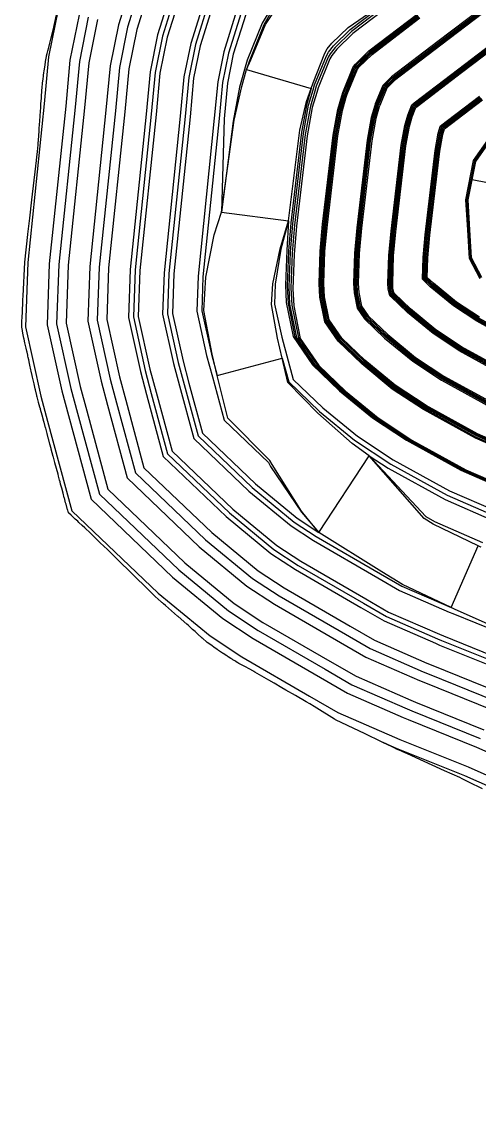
# Model space of a CAD drawing. Extents: x 310187 to 312228, y 6607198 to 6609795.
# Drawn here: x 311361.6 to 311531.3, y 6608523.9 to 6608925.9 of the extents above; entities that cross this region are included whole.
import ezdxf

# ---------------------------------------------------------------- set-up
doc = ezdxf.new("R2010")
doc.units = 0

msp = doc.modelspace()

# ---------------------------------------------------------------- linework, layer by layer
at = {"layer": 'CASTLEHILL', "color": 3}
for points in [[(311403.625, 6608944.559, 420), (311397.444, 6608924.746, 420), (311394.354, 6608909.482, 420), (311392.824, 6608893.127, 420), (311386.805, 6608835.034, 420), (311386.094, 6608814.828, 420), (311391.018, 6608792.513, 420), (311393.403, 6608783.663, 420), (311400.676, 6608756.681, 420), (311427.438, 6608731.114, 420), (311445.1, 6608716.564, 420), (311455.256, 6608709.883, 420), (311479.838, 6608695.629, 420), (311489.201, 6608690.221, 420), (311509.059, 6608681.563, 420), (311510.709, 6608680.843, 420), (311536.009, 6608670.643, 420)], [(311417.635, 6608939.095, 410), (311411.995, 6608921.014, 410), (311409.216, 6608907.289, 410), (311407.754, 6608891.656, 410), (311401.78, 6608833.996, 410), (311401.154, 6608816.202, 410), (311405.593, 6608796.083, 410), (311407.888, 6608787.567, 410), (311414.07, 6608764.633, 410), (311437.403, 6608742.343, 410), (311454.017, 6608728.655, 410), (311463.148, 6608722.649, 410), (311487.353, 6608708.614, 410), (311495.973, 6608703.635, 410), (311515.055, 6608695.314, 410), (311516.513, 6608694.679, 410), (311541.831, 6608684.471, 410)], [(311429.44, 6608934.491, 400), (311424.254, 6608917.87, 400), (311421.738, 6608905.442, 400), (311420.378, 6608890.892, 400), (311414.382, 6608832.723, 400), (311413.842, 6608817.36, 400), (311417.873, 6608799.091, 400), (311420.093, 6608790.856, 400), (311425.355, 6608771.332, 400), (311445.798, 6608751.803, 400), (311461.531, 6608738.842, 400), (311469.797, 6608733.404, 400), (311493.684, 6608719.553, 400), (311501.678, 6608714.936, 400), (311520.107, 6608706.9, 400), (311521.403, 6608706.335, 400), (311538.538, 6608699.427, 400)], [(311537.648, 6608935.14, 340), (311515.9, 6608918.547, 340), (311498.704, 6608905.428, 340), (311495.492, 6608902.288, 340), (311492.681, 6608895.403, 340), (311492.505, 6608894.804, 340), (311491.214, 6608890.405, 340), (311489.672, 6608881.957, 340), (311485.851, 6608849.474, 340), (311485.021, 6608839.979, 340), (311484.633, 6608828.821, 340), (311484.803, 6608825.264, 340), (311485.936, 6608819.674, 340), (311488.682, 6608815.635, 340), (311496.13, 6608808.521, 340), (311506.576, 6608799.915, 340), (311517.202, 6608792.924, 340), (311535.437, 6608782.885, 340)], [(311382.893, 6608928.479, 430), (311379.491, 6608911.675, 430), (311377.894, 6608894.599, 430), (311371.83, 6608836.072, 430), (311371.035, 6608813.453, 430), (311376.443, 6608788.943, 430), (311378.918, 6608779.759, 430), (311387.281, 6608748.729, 430), (311417.474, 6608719.886, 430), (311436.182, 6608704.474, 430), (311447.365, 6608697.117, 430), (311472.324, 6608682.645, 430), (311482.43, 6608676.807, 430), (311503.063, 6608667.811, 430), (311504.905, 6608667.008, 430), (311530.187, 6608656.815, 430), (311547.698, 6608649.126, 430)], [(311441.244, 6608929.888, 390), (311436.514, 6608914.725, 390), (311434.26, 6608903.594, 390), (311433.001, 6608890.128, 390), (311426.985, 6608831.45, 390), (311426.53, 6608818.518, 390), (311430.153, 6608802.099, 390), (311432.297, 6608794.146, 390), (311436.64, 6608778.032, 390), (311453.041, 6608762.364, 390), (311453.875, 6608760.906, 390), (311465.329, 6608743.991, 390), (311471.754, 6608736.473, 390), (311490.44, 6608764.878, 390), (311497.494, 6608760.237, 390), (311518.582, 6608748.627, 390), (311535.964, 6608741.048, 390)], [(311453.288, 6608929.712, 380), (311450.785, 6608925.305, 380), (311445.226, 6608911.695, 380), (311442.285, 6608901.671, 380), (311439.98, 6608889.04, 380), (311435.676, 6608855.2, 380), (311460.482, 6608852.084, 380), (311459.834, 6608841.125, 380), (311459.386, 6608828.247, 380), (311459.699, 6608821.697, 380), (311462.238, 6608809.17, 380), (311469.39, 6608798.654, 380), (311479.467, 6608789.027, 380), (311491.692, 6608778.956, 380), (311504.3, 6608770.662, 380), (311524.442, 6608759.573, 380), (311541.129, 6608752.297, 380)], [(311545.787, 6608764.463, 360), (311529.802, 6608771.433, 360), (311510.614, 6608781.997, 360), (311498.997, 6608789.64, 360), (311487.662, 6608798.978, 360), (311478.899, 6608807.349, 360), (311473.95, 6608814.626, 360), (311472.114, 6608823.685, 360), (311471.872, 6608828.738, 360), (311472.29, 6608840.756, 360), (311473.166, 6608850.774, 360), (311477.057, 6608883.848, 360), (311478.792, 6608893.353, 360), (311480.271, 6608898.394, 360), (311480.63, 6608899.619, 360), (311484.519, 6608909.141, 360), (311485.325, 6608910.178, 360), (311490.348, 6608915.09, 360), (311508.166, 6608928.684, 360)], [(311541.071, 6608794.338, 320), (311523.791, 6608803.852, 320), (311514.155, 6608810.191, 320), (311504.598, 6608818.063, 320), (311498.465, 6608823.922, 320), (311497.922, 6608824.722, 320), (311497.492, 6608826.844, 320), (311497.393, 6608828.903, 320), (311497.751, 6608839.202, 320), (311498.535, 6608848.174, 320), (311502.288, 6608880.066, 320), (311503.637, 6608887.458, 320), (311504.731, 6608891.187, 320), (311506.296, 6608895.02, 320), (311507.059, 6608895.765, 320), (311523.633, 6608908.411, 320), (311544.568, 6608924.383, 320)], [(311546.705, 6608805.79, 300), (311530.379, 6608814.779, 300), (311521.733, 6608820.466, 300), (311513.067, 6608827.606, 300), (311510.201, 6608830.344, 300), (311510.482, 6608838.425, 300), (311511.22, 6608846.873, 300), (311514.903, 6608878.174, 300), (311516.059, 6608884.511, 300), (311516.781, 6608886.971, 300), (311516.885, 6608887.226, 300), (311531.367, 6608898.274, 300)], [(311531.615, 6608830.56, 280), (311527.634, 6608838.122, 280), (311527, 6608848.656, 280), (311526.283, 6608859.88, 280), (311529.137, 6608874.434, 280), (311535.325, 6608883.257, 280)]]:
    msp.add_polyline3d(points, dxfattribs=at)
at = {"layer": 'CASTLEHILL', "color": 23}
for points in [[(311406.894, 6608943.284, 415), (311400.84, 6608923.875, 415), (311397.822, 6608908.971, 415), (311396.308, 6608892.784, 415), (311390.299, 6608834.792, 415), (311389.609, 6608815.148, 415), (311394.419, 6608793.346, 415), (311396.784, 6608784.574, 415), (311403.801, 6608758.536, 415), (311429.764, 6608733.735, 415), (311447.181, 6608719.386, 415), (311457.098, 6608712.862, 415), (311481.592, 6608698.66, 415), (311490.782, 6608693.351, 415), (311510.458, 6608684.772, 415), (311512.063, 6608684.072, 415), (311537.368, 6608673.87, 415)], [(311419.335, 6608938.432, 405), (311413.76, 6608920.562, 405), (311411.019, 6608907.023, 405), (311409.572, 6608891.546, 405), (311403.594, 6608833.813, 405), (311402.981, 6608816.369, 405), (311407.361, 6608796.516, 405), (311409.646, 6608788.041, 405), (311415.695, 6608765.597, 405), (311438.611, 6608743.705, 405), (311455.099, 6608730.122, 405), (311464.105, 6608724.197, 405), (311488.264, 6608710.189, 405), (311496.794, 6608705.262, 405), (311515.782, 6608696.982, 405), (311517.217, 6608696.357, 405), (311542.537, 6608686.149, 405)], [(311541.948, 6608752.396, 370), (311525.31, 6608759.651, 370), (311505.233, 6608770.704, 370), (311492.694, 6608778.953, 370), (311480.53, 6608788.974, 370), (311470.543, 6608798.515, 370), (311463.542, 6608808.808, 370), (311461.051, 6608821.097, 370), (311460.743, 6608827.545, 370), (311461.189, 6608840.364, 370), (311462.107, 6608850.869, 370), (311466.063, 6608884.494, 370), (311467.977, 6608894.982, 370), (311469.632, 6608900.621, 370), (311470.163, 6608902.43, 370), (311474.589, 6608913.269, 370), (311475.346, 6608914.601, 370), (311477.2, 6608916.987, 370), (311483.322, 6608922.973, 370), (311501.719, 6608937.009, 370)], [(311502.229, 6608936.311, 365), (311483.854, 6608922.291, 365), (311477.773, 6608916.345, 365), (311475.956, 6608914.007, 365), (311475.229, 6608912.727, 365), (311470.821, 6608901.936, 365), (311470.297, 6608900.147, 365), (311468.649, 6608894.53, 365), (311466.742, 6608884.079, 365), (311462.788, 6608850.474, 365), (311461.871, 6608839.987, 365), (311461.426, 6608827.197, 365), (311461.732, 6608820.801, 365), (311464.198, 6608808.631, 365), (311471.124, 6608798.449, 365), (311481.066, 6608788.951, 365), (311493.199, 6608778.956, 365), (311505.705, 6608770.729, 365), (311525.749, 6608759.693, 365), (311542.363, 6608752.449, 365)], [(311431.139, 6608933.829, 395), (311426.019, 6608917.417, 395), (311423.541, 6608905.176, 395), (311422.195, 6608890.782, 395), (311416.197, 6608832.54, 395), (311415.669, 6608817.527, 395), (311419.641, 6608799.524, 395), (311421.85, 6608791.33, 395), (311426.98, 6608772.297, 395), (311447.007, 6608753.165, 395), (311462.612, 6608740.309, 395), (311470.754, 6608734.953, 395), (311494.596, 6608721.129, 395), (311502.499, 6608716.563, 395), (311520.834, 6608708.569, 395), (311530.826, 6608731.485, 395), (311531.779, 6608731.07, 395)], [(311535.63, 6608783.278, 335), (311517.428, 6608793.299, 335), (311506.836, 6608800.268, 335), (311496.421, 6608808.848, 335), (311489.018, 6608815.92, 335), (311486.347, 6608819.847, 335), (311485.238, 6608825.318, 335), (311485.071, 6608828.823, 335), (311485.458, 6608839.952, 335), (311486.286, 6608849.429, 335), (311490.105, 6608881.892, 335), (311491.64, 6608890.304, 335), (311492.925, 6608894.681, 335), (311493.094, 6608895.259, 335), (311495.863, 6608902.038, 335), (311498.99, 6608905.096, 335), (311516.165, 6608918.199, 335), (311537.885, 6608934.771, 335)], [(311535.823, 6608783.671, 330), (311517.654, 6608793.674, 330), (311507.096, 6608800.62, 330), (311496.711, 6608809.175, 330), (311489.354, 6608816.204, 330), (311486.758, 6608820.02, 330), (311485.673, 6608825.372, 330), (311485.508, 6608828.826, 330), (311485.894, 6608839.925, 330), (311486.721, 6608849.385, 330), (311490.538, 6608881.827, 330), (311492.067, 6608890.203, 330), (311493.344, 6608894.558, 330), (311493.507, 6608895.114, 330), (311496.234, 6608901.789, 330), (311499.277, 6608904.765, 330), (311516.43, 6608917.852, 330), (311538.122, 6608934.402, 330)], [(311536.017, 6608784.064, 325), (311517.88, 6608794.049, 325), (311507.356, 6608800.973, 325), (311497.002, 6608809.503, 325), (311489.689, 6608816.488, 325), (311487.169, 6608820.193, 325), (311486.109, 6608825.427, 325), (311485.946, 6608828.829, 325), (311486.331, 6608839.899, 325), (311487.156, 6608849.34, 325), (311490.971, 6608881.762, 325), (311492.493, 6608890.102, 325), (311493.764, 6608894.435, 325), (311493.921, 6608894.969, 325), (311496.605, 6608901.54, 325), (311499.564, 6608904.433, 325), (311516.696, 6608917.504, 325), (311538.36, 6608934.032, 325)], [(311386.289, 6608927.608, 425), (311382.96, 6608911.164, 425), (311381.379, 6608894.255, 425), (311375.325, 6608835.83, 425), (311374.549, 6608813.774, 425), (311379.844, 6608789.776, 425), (311382.299, 6608780.67, 425), (311390.407, 6608750.585, 425), (311419.799, 6608722.506, 425), (311438.263, 6608707.295, 425), (311449.207, 6608700.096, 425), (311474.077, 6608685.675, 425), (311484.01, 6608679.938, 425), (311504.462, 6608671.02, 425), (311506.259, 6608670.236, 425), (311531.546, 6608660.042, 425)], [(311442.943, 6608929.225, 385), (311438.279, 6608914.273, 385), (311436.063, 6608903.328, 385), (311434.818, 6608890.018, 385), (311428.8, 6608831.266, 385), (311428.357, 6608818.685, 385), (311431.921, 6608802.532, 385), (311434.054, 6608794.619, 385), (311458.193, 6608801.125, 385), (311460.585, 6608792.248, 385), (311472.007, 6608781.337, 385), (311484.987, 6608770.644, 385), (311498.435, 6608761.797, 385), (311519.386, 6608750.262, 385), (311536.669, 6608742.727, 385)], [(311453.893, 6608929.114, 375), (311451.419, 6608924.759, 375), (311445.879, 6608911.196, 375), (311444.981, 6608908.135, 375), (311468.97, 6608901.097, 375), (311467.309, 6608895.436, 375), (311465.389, 6608884.912, 375), (311461.43, 6608851.267, 375), (311460.511, 6608840.744, 375), (311460.064, 6608827.895, 375), (311460.374, 6608821.397, 375), (311462.889, 6608808.988, 375), (311469.966, 6608798.584, 375), (311479.998, 6608789, 375), (311492.192, 6608778.954, 375), (311504.766, 6608770.682, 375), (311524.875, 6608759.611, 375), (311541.538, 6608752.346, 375)], [(311545.956, 6608764.867, 355), (311529.996, 6608771.826, 355), (311510.84, 6608782.372, 355), (311499.257, 6608789.992, 355), (311487.952, 6608799.305, 355), (311479.235, 6608807.633, 355), (311474.361, 6608814.799, 355), (311472.549, 6608823.739, 355), (311472.31, 6608828.741, 355), (311472.727, 6608840.729, 355), (311473.601, 6608850.729, 355), (311477.49, 6608883.783, 355), (311479.218, 6608893.252, 355), (311480.69, 6608898.27, 355), (311481.044, 6608899.475, 355), (311484.902, 6608908.92, 355), (311485.652, 6608909.886, 355), (311490.635, 6608914.758, 355), (311508.431, 6608928.336, 355)], [(311546.125, 6608765.27, 350), (311530.189, 6608772.219, 350), (311511.066, 6608782.747, 350), (311499.517, 6608790.345, 350), (311488.243, 6608799.633, 350), (311479.57, 6608807.917, 350), (311474.772, 6608814.972, 350), (311472.985, 6608823.793, 350), (311472.748, 6608828.743, 350), (311473.164, 6608840.703, 350), (311474.036, 6608850.685, 350), (311477.923, 6608883.718, 350), (311479.644, 6608893.15, 350), (311481.11, 6608898.147, 350), (311481.457, 6608899.33, 350), (311485.284, 6608908.699, 350), (311485.979, 6608909.594, 350), (311490.922, 6608914.427, 350), (311508.697, 6608927.988, 350)], [(311546.295, 6608765.674, 345), (311530.382, 6608772.612, 345), (311511.292, 6608783.122, 345), (311499.777, 6608790.697, 345), (311488.533, 6608799.96, 345), (311479.906, 6608808.202, 345), (311475.183, 6608815.145, 345), (311473.42, 6608823.847, 345), (311473.186, 6608828.746, 345), (311473.601, 6608840.676, 345), (311474.472, 6608850.64, 345), (311478.356, 6608883.654, 345), (311480.07, 6608893.049, 345), (311481.53, 6608898.024, 345), (311481.871, 6608899.185, 345), (311485.666, 6608908.478, 345), (311486.306, 6608909.302, 345), (311491.208, 6608914.095, 345), (311508.962, 6608927.64, 345)], [(311541.264, 6608794.731, 315), (311524.017, 6608804.226, 315), (311514.415, 6608810.543, 315), (311504.889, 6608818.391, 315), (311498.801, 6608824.206, 315), (311498.333, 6608824.895, 315), (311497.927, 6608826.898, 315), (311497.831, 6608828.906, 315), (311498.188, 6608839.175, 315), (311498.971, 6608848.129, 315), (311502.721, 6608880.001, 315), (311504.063, 6608887.357, 315), (311505.144, 6608891.042, 315), (311506.667, 6608894.771, 315), (311507.345, 6608895.434, 315), (311523.898, 6608908.063, 315), (311544.806, 6608924.014, 315)], [(311541.458, 6608795.124, 310), (311524.243, 6608804.601, 310), (311514.675, 6608810.896, 310), (311505.179, 6608818.718, 310), (311499.137, 6608824.491, 310), (311498.744, 6608825.068, 310), (311498.362, 6608826.952, 310), (311498.269, 6608828.909, 310), (311498.625, 6608839.148, 310), (311499.406, 6608848.084, 310), (311503.153, 6608879.936, 310), (311504.489, 6608887.256, 310), (311505.558, 6608890.898, 310), (311507.038, 6608894.521, 310), (311507.632, 6608895.102, 310), (311524.164, 6608907.715, 310), (311545.043, 6608923.645, 310)], [(311541.651, 6608795.517, 305), (311524.469, 6608804.976, 305), (311514.935, 6608811.248, 305), (311505.47, 6608819.046, 305), (311499.472, 6608824.775, 305), (311499.155, 6608825.241, 305), (311498.798, 6608827.006, 305), (311498.707, 6608828.912, 305), (311499.062, 6608839.122, 305), (311499.841, 6608848.04, 305), (311503.586, 6608879.871, 305), (311504.915, 6608887.155, 305), (311505.971, 6608890.753, 305), (311507.408, 6608894.272, 305), (311507.919, 6608894.771, 305), (311524.429, 6608907.367, 305), (311545.281, 6608923.276, 305)], [(311546.899, 6608806.183, 295), (311530.605, 6608815.154, 295), (311521.993, 6608820.819, 295), (311513.357, 6608827.933, 295), (311510.645, 6608830.525, 295), (311510.919, 6608838.398, 295), (311511.655, 6608846.829, 295), (311515.336, 6608878.11, 295), (311516.485, 6608884.41, 295), (311517.194, 6608886.826, 295), (311517.245, 6608886.95, 295), (311531.632, 6608897.926, 295)], [(311547.092, 6608806.576, 290), (311530.831, 6608815.529, 290), (311522.253, 6608821.171, 290), (311513.648, 6608828.261, 290), (311511.089, 6608830.706, 290), (311511.355, 6608838.371, 290), (311512.091, 6608846.784, 290), (311515.769, 6608878.045, 290), (311516.912, 6608884.309, 290), (311517.606, 6608886.675, 290), (311531.897, 6608897.579, 290)], [(311547.285, 6608806.969, 285), (311531.057, 6608815.903, 285), (311522.513, 6608821.524, 285), (311513.938, 6608828.588, 285), (311511.533, 6608830.886, 285), (311511.792, 6608838.345, 285), (311512.526, 6608846.74, 285), (311516.201, 6608877.98, 285), (311517.338, 6608884.208, 285), (311517.985, 6608886.414, 285), (311532.163, 6608897.231, 285)], [(311531.961, 6608830.843, 275), (311528.065, 6608838.243, 275), (311527.437, 6608848.683, 275), (311526.724, 6608859.851, 275), (311529.548, 6608874.258, 275), (311535.652, 6608882.962, 275)], [(311553.145, 6608862.4, 270), (311528.612, 6608867.21, 270), (311529.959, 6608874.083, 270), (311535.979, 6608882.666, 270)], [(311495.426, 6608658.594, 435), (311498.466, 6608657.268, 435), (311500.455, 6608656.401, 435), (311525.724, 6608646.214, 435), (311542.874, 6608638.683, 435), (311565.005, 6608627.949, 435), (311570.031, 6608625.212, 435), (311558.074, 6608603.256, 435), (311558.89, 6608602.812, 435), (311578.864, 6608593.082, 435), (311581.589, 6608591.708, 435), (311588.854, 6608588.125, 435), (311607.285, 6608579.035, 435), (311608.104, 6608578.631, 435), (311620.381, 6608571.991, 435), (311626.372, 6608569.015, 435), (311640.234, 6608557.01, 435), (311645.174, 6608552.823, 435), (311653.496, 6608545.769, 435), (311661.658, 6608538.852, 435), (311671.18, 6608530.218, 435), (311678.008, 6608522.869, 435)]]:
    msp.add_polyline3d(points, dxfattribs=at)
at = {"layer": 'CASTLEHILL', "color": 4}
for points in [[(311410.164, 6608942.009, 410), (311404.235, 6608923.005, 410), (311401.29, 6608908.459, 410), (311399.793, 6608892.441, 410), (311393.794, 6608834.549, 410), (311393.123, 6608815.469, 410), (311397.821, 6608794.179, 410), (311400.164, 6608785.485, 410), (311406.927, 6608760.392, 410), (311432.089, 6608736.355, 410), (311449.262, 6608722.208, 410), (311458.94, 6608715.841, 410), (311483.346, 6608701.69, 410), (311492.362, 6608696.482, 410), (311511.858, 6608687.981, 410), (311513.418, 6608687.301, 410), (311538.726, 6608677.097, 410)], [(311421.034, 6608937.769, 400), (311415.525, 6608920.109, 400), (311412.822, 6608906.757, 400), (311411.389, 6608891.436, 400), (311405.409, 6608833.629, 400), (311404.808, 6608816.535, 400), (311409.129, 6608796.949, 400), (311411.403, 6608788.514, 400), (311417.319, 6608766.562, 400), (311439.82, 6608745.067, 400), (311456.181, 6608731.589, 400), (311465.062, 6608725.746, 400), (311489.176, 6608711.764, 400), (311497.616, 6608706.889, 400), (311516.51, 6608698.651, 400), (311517.921, 6608698.035, 400), (311543.244, 6608687.826, 400)], [(311502.762, 6608935.572, 360), (311484.408, 6608921.569, 360), (311478.368, 6608915.662, 360), (311476.589, 6608913.373, 360), (311475.891, 6608912.145, 360), (311471.503, 6608901.4, 360), (311470.984, 6608899.634, 360), (311469.343, 6608894.039, 360), (311467.442, 6608883.623, 360), (311463.491, 6608850.039, 360), (311462.576, 6608839.57, 360), (311462.132, 6608826.81, 360), (311462.435, 6608820.465, 360), (311464.877, 6608808.414, 360), (311471.727, 6608798.343, 360), (311481.624, 6608788.888, 360), (311493.727, 6608778.918, 360), (311506.198, 6608770.713, 360), (311526.21, 6608759.696, 360), (311542.8, 6608752.462, 360)], [(311432.839, 6608933.166, 390), (311427.784, 6608916.964, 390), (311425.344, 6608904.91, 390), (311424.013, 6608890.672, 390), (311418.011, 6608832.356, 390), (311417.496, 6608817.693, 390), (311421.409, 6608799.957, 390), (311423.607, 6608791.804, 390), (311428.604, 6608773.262, 390), (311448.215, 6608754.527, 390), (311463.694, 6608741.775, 390), (311471.754, 6608736.473, 390), (311490.44, 6608764.878, 390), (311511.471, 6608742.353, 390), (311514.605, 6608740.543, 390), (311532.483, 6608732.748, 390)], [(311538.597, 6608933.663, 320), (311516.961, 6608917.156, 320), (311499.85, 6608904.102, 320), (311496.975, 6608901.29, 320), (311494.334, 6608894.825, 320), (311494.184, 6608894.311, 320), (311492.919, 6608890.001, 320), (311491.404, 6608881.697, 320), (311487.591, 6608849.295, 320), (311486.768, 6608839.872, 320), (311486.384, 6608828.832, 320), (311486.544, 6608825.481, 320), (311487.581, 6608820.366, 320), (311490.025, 6608816.773, 320), (311497.292, 6608809.83, 320), (311507.616, 6608801.325, 320), (311518.106, 6608794.424, 320), (311536.21, 6608784.457, 320)], [(311375.134, 6608930.469, 430), (311371.566, 6608912.845, 430), (311369.933, 6608895.384, 430), (311363.844, 6608836.625, 430), (311363.004, 6608812.72, 430), (311368.671, 6608787.039, 430), (311371.194, 6608777.677, 430), (311380.139, 6608744.488, 430), (311412.16, 6608713.898, 430), (311431.427, 6608698.026, 430), (311443.157, 6608690.309, 430), (311468.317, 6608675.721, 430), (311478.819, 6608669.654, 430), (311499.866, 6608660.478, 430), (311501.81, 6608659.63, 430), (311527.083, 6608649.441, 430), (311544.343, 6608641.862, 430)], [(311444.643, 6608928.562, 380), (311440.044, 6608913.82, 380), (311437.866, 6608903.062, 380), (311436.636, 6608889.908, 380), (311435.676, 6608855.2, 380), (311460.482, 6608852.084, 380), (311457.722, 6608841.566, 380), (311455.541, 6608828.565, 380), (311455.28, 6608821.142, 380), (311457.978, 6608808.915, 380), (311462.21, 6608793.213, 380), (311473.215, 6608782.699, 380), (311486.068, 6608772.111, 380), (311499.375, 6608763.357, 380), (311520.191, 6608751.897, 380), (311537.373, 6608744.405, 380)], [(311546.464, 6608766.077, 340), (311530.576, 6608773.005, 340), (311511.518, 6608783.497, 340), (311500.037, 6608791.05, 340), (311488.824, 6608800.288, 340), (311480.242, 6608808.486, 340), (311475.595, 6608815.318, 340), (311473.855, 6608823.901, 340), (311473.624, 6608828.749, 340), (311474.038, 6608840.649, 340), (311474.907, 6608850.595, 340), (311478.789, 6608883.589, 340), (311480.497, 6608892.948, 340), (311481.95, 6608897.901, 340), (311482.284, 6608899.041, 340), (311486.049, 6608908.257, 340), (311486.634, 6608909.01, 340), (311491.495, 6608913.764, 340), (311509.227, 6608927.293, 340)], [(311389.684, 6608926.737, 420), (311386.428, 6608910.652, 420), (311384.863, 6608893.912, 420), (311378.819, 6608835.587, 420), (311378.063, 6608814.095, 420), (311383.246, 6608790.609, 420), (311385.679, 6608781.581, 420), (311393.533, 6608752.44, 420), (311422.125, 6608725.127, 420), (311440.344, 6608710.117, 420), (311451.048, 6608703.075, 420), (311475.831, 6608688.705, 420), (311485.59, 6608683.068, 420), (311505.862, 6608674.229, 420), (311507.614, 6608673.465, 420), (311532.905, 6608663.269, 420)], [(311541.844, 6608795.909, 300), (311524.695, 6608805.351, 300), (311515.195, 6608811.601, 300), (311505.761, 6608819.373, 300), (311499.808, 6608825.059, 300), (311499.566, 6608825.414, 300), (311499.233, 6608827.06, 300), (311499.144, 6608828.915, 300), (311499.498, 6608839.095, 300), (311500.276, 6608847.995, 300), (311504.019, 6608879.806, 300), (311505.342, 6608887.054, 300), (311506.384, 6608890.608, 300), (311507.779, 6608894.022, 300), (311508.205, 6608894.439, 300), (311524.694, 6608907.02, 300), (311545.518, 6608922.907, 300)], [(311531.283, 6608816.278, 280), (311522.773, 6608821.876, 280), (311514.229, 6608828.916, 280), (311511.977, 6608831.067, 280), (311512.229, 6608838.318, 280), (311512.961, 6608846.695, 280), (311516.634, 6608877.915, 280), (311517.764, 6608884.106, 280), (311518.365, 6608886.154, 280), (311532.428, 6608896.883, 280)]]:
    msp.add_polyline3d(points, dxfattribs=at)
at = {"layer": 'CASTLEHILL', "color": 2}
for points in [[(311531.764, 6608731.035, 395.104), (311530.826, 6608731.485, 395), (311514.088, 6608739.52, 393.143), (311510.839, 6608741.558, 392.76), (311490.44, 6608764.878, 390), (311484.074, 6608769.407, 389.217), (311471.397, 6608780.65, 387.523), (311460.283, 6608792.069, 385.929), (311458.193, 6608801.125, 385), (311456.481, 6608808.548, 384.234), (311454.197, 6608821.043, 382.963), (311454.742, 6608828.646, 382.201), (311457.41, 6608841.633, 380.875), (311460.482, 6608852.084, 380), (311464.735, 6608885.695, 376.612), (311467.158, 6608896.251, 375.541), (311468.97, 6608901.097, 375), (311469.705, 6608903.236, 374.809), (311474.01, 6608914.293, 373.634), (311474.838, 6608915.809, 373.477), (311476.622, 6608917.903, 373.171), (311482.665, 6608923.779, 372.311), (311501.719, 6608937.009, 370)], [(311538.995, 6608700.438, 396.955), (311522.092, 6608707.979, 395.104), (311520.834, 6608708.569, 395), (311502.804, 6608717.167, 393.143), (311495.109, 6608721.774, 392.76), (311471.754, 6608736.473, 390), (311465.338, 6608744.338, 389.217), (311454.454, 6608761.579, 387.523), (311453.632, 6608763.102, 387.413), (311437.963, 6608778.817, 385.929), (311434.054, 6608794.619, 385), (311432.192, 6608802.599, 384.234), (311429.101, 6608818.753, 382.963), (311429.815, 6608831.164, 382.201), (311432.942, 6608846.884, 380.875), (311435.676, 6608855.2, 380), (311440.408, 6608889.363, 376.612), (311443.169, 6608901.907, 375.541), (311444.981, 6608908.135, 375), (311446.488, 6608911.787, 374.809), (311452.009, 6608924.86, 373.634), (311454.652, 6608928.972, 373.477)], [(311532.179, 6608831.022, 271.836), (311528.357, 6608838.324, 271.611), (311527.777, 6608848.705, 271.105), (311527.136, 6608859.825, 270.31), (311528.612, 6608867.21, 270), (311529.973, 6608874.077, 269.83), (311536.004, 6608882.644, 269.624)]]:
    msp.add_polyline3d(points, dxfattribs=at)
at = {"layer": 'CASTLEHILL', "color": 7}
msp.add_polyline3d([(311532.484, 6608641.334, 437.5), (311527.408, 6608643.837, 437.142), (311525.403, 6608644.826, 437), (311525.185, 6608644.934, 436.984), (311524.86, 6608645.082, 436.961), (311523.984, 6608645.482, 436.899), (311518.384, 6608648.04, 436.5), (311513.729, 6608650.151, 436.19), (311510.765, 6608651.489, 436), (311504.571, 6608654.282, 435.609), (311502.901, 6608655.037, 435.5), (311502.393, 6608655.266, 435.468), (311500.362, 6608656.18, 435.342), (311500.229, 6608656.245, 435.333), (311498.405, 6608657.128, 435.218), (311497.811, 6608657.416, 435.18), (311495.211, 6608658.687, 435), (311488.69, 6608661.83, 434.609), (311486.845, 6608662.717, 434.5), (311477.955, 6608666.968, 434.01), (311477.768, 6608667.057, 434), (311477.558, 6608667.157, 433.989), (311470.956, 6608671.252, 433.642), (311470.018, 6608671.835, 433.59), (311468.36, 6608672.866, 433.5), (311467.089, 6608673.6, 433.5), (311463.094, 6608675.917, 433.5), (311459.541, 6608677.976, 433.5), (311458.034, 6608678.85, 433.5), (311455.172, 6608680.51, 433.5), (311453.207, 6608681.649, 433.5), (311448.032, 6608684.649, 433.5), (311447.708, 6608684.837, 433.5), (311447.473, 6608684.974, 433.5), (311447.253, 6608685.101, 433.5), (311446.19, 6608685.718, 433.5), (311444.323, 6608686.682, 433.646), (311443.616, 6608687.047, 433.701), (311442.111, 6608687.837, 433.804), (311441.75, 6608688.033, 433.819), (311441.523, 6608688.173, 433.831), (311440.941, 6608688.529, 433.863), (311440.564, 6608688.767, 433.875), (311439.914, 6608689.182, 433.89), (311439.583, 6608689.394, 433.897), (311439.152, 6608689.67, 433.906), (311438.105, 6608690.34, 433.928), (311437.894, 6608690.479, 433.929), (311437.638, 6608690.649, 433.927), (311436.253, 6608691.553, 433.935), (311436.031, 6608691.706, 433.926), (311434.61, 6608692.654, 433.911), (311434.359, 6608692.828, 433.9), (311434.052, 6608693.046, 433.881), (311432.832, 6608693.906, 433.813), (311432.211, 6608694.345, 433.776), (311431.365, 6608694.948, 433.721), (311430.391, 6608695.662, 433.633), (311429.933, 6608696, 433.59), (311428.903, 6608696.93, 433.5), (311428.592, 6608697.201, 433.484), (311428.513, 6608697.272, 433.477), (311426.756, 6608698.838, 433.347), (311425.872, 6608699.643, 433.261), (311424.962, 6608700.467, 433.18), (311423.388, 6608701.927, 433), (311422.778, 6608702.453, 432.974), (311419.616, 6608705.217, 432.8), (311419.389, 6608705.414, 432.788), (311414.922, 6608709.311, 432.549), (311414.202, 6608709.948, 432.5), (311413.762, 6608710.327, 432.482), (311413.59, 6608710.474, 432.476), (311413.29, 6608710.73, 432.466), (311411.053, 6608712.651, 432.38), (311407.71, 6608715.979, 432.24), (311403.542, 6608720.102, 432.096), (311402.424, 6608721.212, 432.052), (311400.734, 6608722.877, 432), (311398.98, 6608724.603, 431.948), (311398.742, 6608724.836, 431.942), (311396.364, 6608727.174, 431.874), (311394.567, 6608728.94, 431.823), (311393.343, 6608730.141, 431.789), (311390.732, 6608732.641, 431.784), (311386.552, 6608736.644, 431.774), (311385.48, 6608737.64, 431.803), (311384.955, 6608738.143, 431.801), (311383.965, 6608739.061, 431.831), (311382.771, 6608740.165, 431.868), (311382.352, 6608740.561, 431.872), (311381.431, 6608741.412, 431.902), (311380.051, 6608742.688, 431.946), (311379.865, 6608742.863, 431.949), (311378.902, 6608743.754, 431.979), (311378.632, 6608744.733, 431.987), (311378.618, 6608744.786, 431.986), (311378.608, 6608744.824, 431.986), (311378.038, 6608746.909, 431.998), (311378.036, 6608746.914, 431.998), (311377.883, 6608747.477, 432), (311377.4, 6608749.244, 432.01), (311377.387, 6608749.291, 432.01), (311376.913, 6608751.044, 432.012), (311376.441, 6608752.804, 432.009), (311376.431, 6608752.84, 432.009), (311376.027, 6608754.351, 432.004), (311375.791, 6608755.239, 432), (311375.62, 6608755.88, 431.998), (311375.618, 6608755.885, 431.998), (311375.227, 6608757.35, 431.992), (311375.055, 6608757.996, 431.99), (311375.044, 6608758.037, 431.99), (311374.488, 6608760.127, 431.98), (311374.466, 6608760.211, 431.979), (311373.912, 6608762.291, 431.969), (311373.876, 6608762.428, 431.969), (311373.357, 6608764.38, 431.959), (311373.305, 6608764.573, 431.958), (311372.924, 6608766.003, 431.953), (311372.558, 6608767.374, 431.948), (311372.501, 6608767.585, 431.949), (311372.068, 6608769.194, 431.947), (311371.646, 6608770.763, 431.947), (311371.573, 6608771.028, 431.948), (311371.012, 6608773.1, 431.952), (311370.478, 6608775.068, 431.957), (311370.428, 6608775.248, 431.959), (311369.863, 6608777.318, 431.969), (311369.82, 6608777.474, 431.97), (311369.774, 6608777.639, 431.972), (311369.162, 6608779.88, 431.983), (311369.141, 6608779.954, 431.985), (311368.567, 6608782.044, 432), (311368.507, 6608782.258, 432.003), (311368.503, 6608782.271, 432.003), (311368.326, 6608782.908, 432.011), (311367.84, 6608784.652, 432.033), (311367.799, 6608784.801, 432.034), (311367.268, 6608786.695, 432.062), (311367.222, 6608786.893, 432.065), (311367.153, 6608787.205, 432.066), (311366.665, 6608789.334, 432.091), (311366.569, 6608789.764, 432.092), (311366.151, 6608791.593, 432.112), (311366.038, 6608792.101, 432.114), (311365.607, 6608794.002, 432.13), (311365.464, 6608794.645, 432.132), (311365.107, 6608796.234, 432.141), (311364.978, 6608796.814, 432.141), (311364.598, 6608798.524, 432.146), (311364.461, 6608799.148, 432.145), (311364.174, 6608800.448, 432.144), (311363.974, 6608801.362, 432.142), (311363.882, 6608801.785, 432.141), (311363.798, 6608802.171, 432.139), (311363.556, 6608803.283, 432.134), (311363.476, 6608803.657, 432.131), (311363.229, 6608804.801, 432.123), (311363.129, 6608805.268, 432.118), (311362.803, 6608806.786, 432.106), (311362.508, 6608808.174, 432.091), (311362.429, 6608808.545, 432.086), (311362.181, 6608809.718, 432.071), (311361.879, 6608811.152, 432.051), (311361.832, 6608811.375, 432.047), (311361.579, 6608812.59, 432.027), (311361.606, 6608813.098, 432.013), (311361.61, 6608813.157, 432.012), (311361.633, 6608813.593, 432), (311361.688, 6608814.726, 431.979), (311361.69, 6608814.79, 431.979), (311361.766, 6608816.354, 431.949), (311361.853, 6608818.14, 431.915), (311361.866, 6608818.5, 431.914), (311361.943, 6608820.074, 431.883), (311361.955, 6608820.426, 431.884), (311362.004, 6608821.444, 431.865), (311362.017, 6608821.697, 431.859), (311362.049, 6608822.321, 431.845), (311362.065, 6608822.887, 431.85), (311362.124, 6608824.078, 431.826), (311362.689, 6608836.705, 431.653), (311363.854, 6608846.905, 431.5), (311363.874, 6608847.104, 431.5), (311364.566, 6608853.012, 431.386), (311365.358, 6608859.772, 431.256), (311366.827, 6608872.308, 431.015), (311366.872, 6608872.694, 431.008), (311366.922, 6608873.123, 431), (311366.938, 6608873.275, 431), (311367.179, 6608875.604, 431), (311367.408, 6608877.809, 431), (311367.66, 6608880.24, 431), (311367.74, 6608881.297, 431.041), (311367.762, 6608881.626, 431.059), (311367.937, 6608883.894, 431.144), (311368.01, 6608884.999, 431.203), (311368.116, 6608886.52, 431.276), (311368.195, 6608887.513, 431.311), (311368.318, 6608889.288, 431.397), (311368.356, 6608889.803, 431.419), (311368.39, 6608890.205, 431.43), (311368.477, 6608891.524, 431.5), (311368.519, 6608892.211, 431.542), (311368.526, 6608892.366, 431.555), (311368.646, 6608894.286, 431.667), (311368.677, 6608894.801, 431.699), (311368.722, 6608895.503, 431.738), (311368.73, 6608895.649, 431.746), (311368.767, 6608896.263, 431.775), (311368.87, 6608897.65, 431.813), (311368.922, 6608898.419, 431.841), (311369.058, 6608900.03, 431.862), (311369.103, 6608900.62, 431.877), (311369.156, 6608901.239, 431.883), (311369.35, 6608903.218, 431.87), (311369.416, 6608903.859, 431.862), (311369.502, 6608904.699, 431.851), (311369.623, 6608905.684, 431.811), (311369.665, 6608906.058, 431.801), (311369.784, 6608906.882, 431.742), (311369.904, 6608907.717, 431.682), (311370.227, 6608909.81, 431.5), (311370.425, 6608911.105, 431.391), (311370.725, 6608912.969, 431.213), (311370.791, 6608913.215, 431.19), (311371.049, 6608914.165, 431.097), (311371.314, 6608915.131, 431), (311371.598, 6608916.276, 430.928), (311372.026, 6608918.004, 430.818), (311372.493, 6608919.875, 430.695), (311373.33, 6608923.322, 430.5), (311373.719, 6608925.054, 430.446), (311373.834, 6608925.581, 430.435), (311374.476, 6608928.455, 430.35)], dxfattribs=at)

doc.saveas('drawing.dxf')
